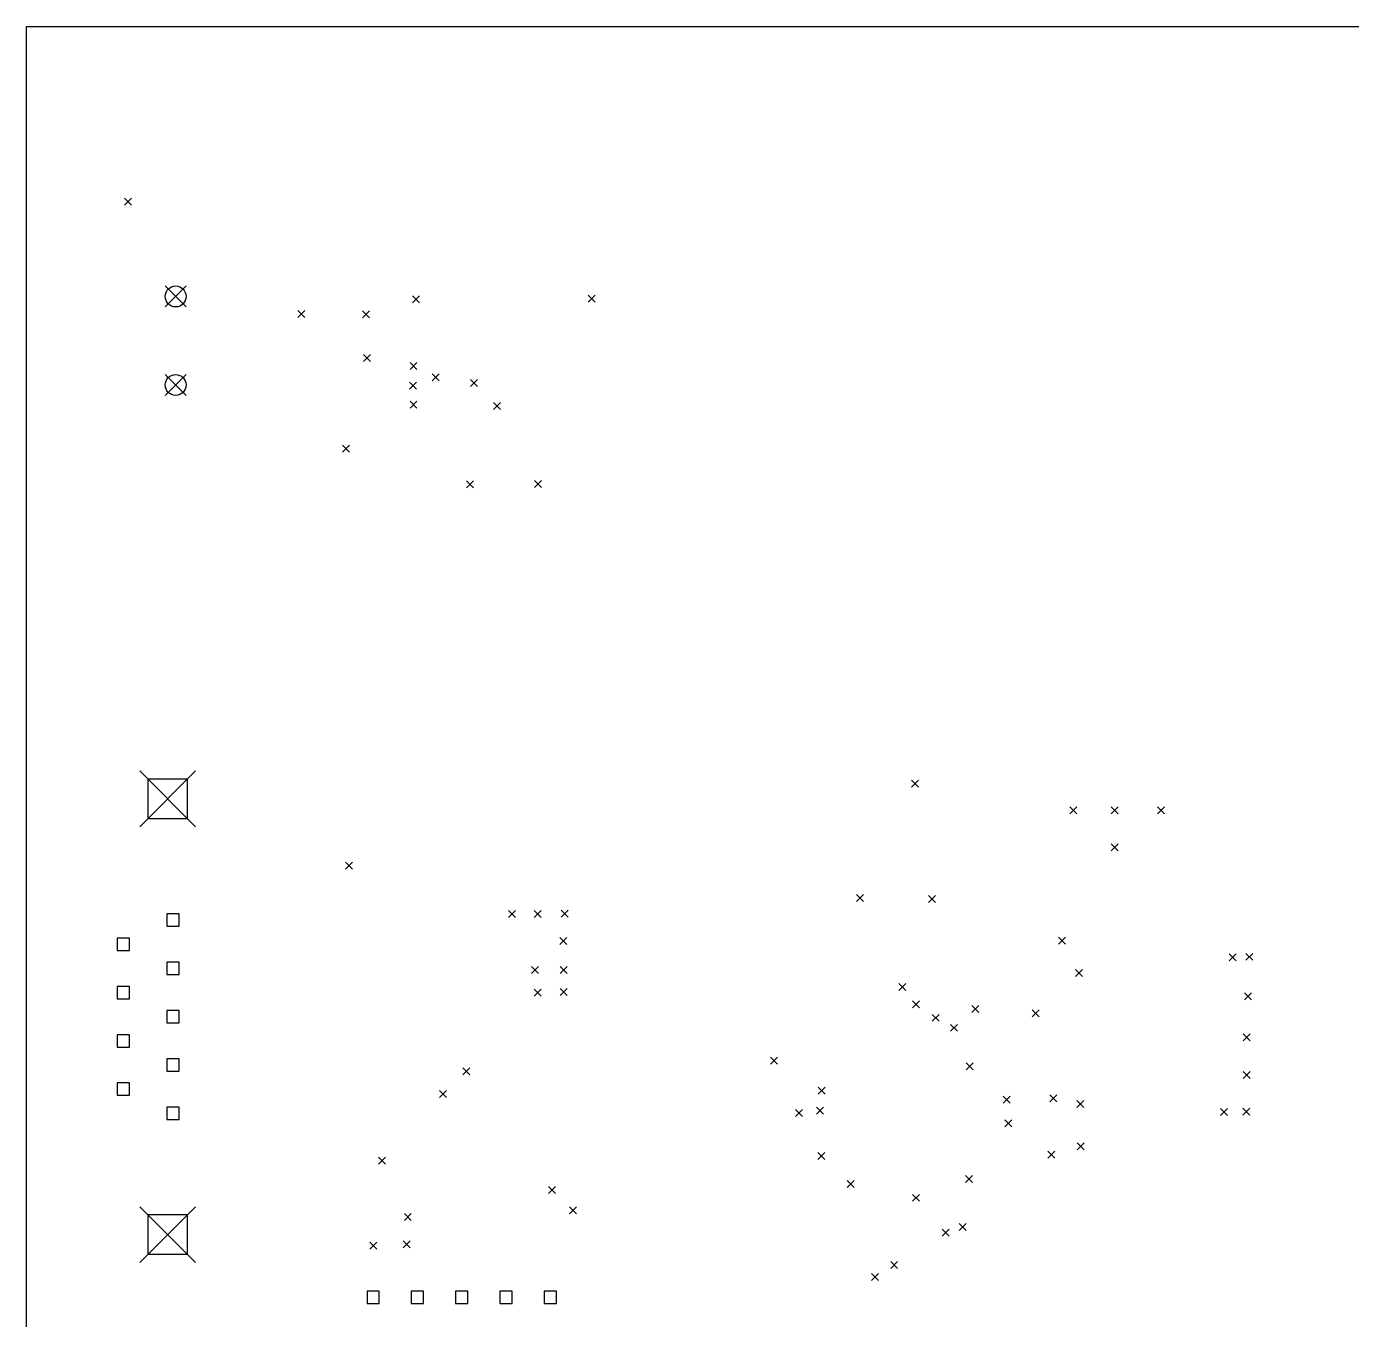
# Model space of a CAD drawing. Extents: x 1.89 to 8.04, y -7.21 to -1.3.
# Drawn here: x 1.974 to 4.967, y -4.217 to -1.296 of the extents above; entities that cross this region are included whole.
import ezdxf

# ---------------------------------------------------------------- set-up
doc = ezdxf.new("R2010")
doc.units = 0
doc.header["$MEASUREMENT"] = 0
doc.layers.add('BLACK', color=7, linetype='CONTINUOUS')

msp = doc.modelspace()

# ---------------------------------------------------------------- linework, layer by layer
at = {"layer": 'BLACK', "linetype": 'CONTINUOUS'}
for p, q in [((1.9744, -1.2965), (8.0404, -1.2965)), ((1.9744, -6.1596), (1.9744, -1.2965)), ((2.1959, -1.6841), (2.2116, -1.6998)), ((2.2116, -1.6841), (2.1959, -1.6998)), ((2.2877, -1.8825), (2.3349, -1.9297)), ((2.3349, -1.8825), (2.2877, -1.9297)), ((2.8465, -1.9045), (2.8622, -1.9203)), ((2.8622, -1.9045), (2.8465, -1.9203)), ((3.2431, -1.9035), (3.2589, -1.9193)), ((3.2589, -1.9035), (3.2431, -1.9193)), ((2.5876, -1.938), (2.6033, -1.9537)), ((2.6033, -1.938), (2.5876, -1.9537)), ((2.7333, -1.939), (2.749, -1.9547)), ((2.749, -1.939), (2.7333, -1.9547)), ((2.7352, -2.0374), (2.751, -2.0531)), ((2.751, -2.0374), (2.7352, -2.0531)), ((2.8406, -2.0551), (2.8563, -2.0709)), ((2.8563, -2.0551), (2.8406, -2.0709)), ((2.2877, -2.0825), (2.3349, -2.1297)), ((2.3349, -2.0825), (2.2877, -2.1297)), ((2.8907, -2.0807), (2.9065, -2.0965)), ((2.9065, -2.0807), (2.8907, -2.0965)), ((2.9774, -2.0935), (2.9931, -2.1093)), ((2.9931, -2.0935), (2.9774, -2.1093)), ((2.8396, -2.0994), (2.8553, -2.1152)), ((2.8553, -2.0994), (2.8396, -2.1152)), ((2.8406, -2.1427), (2.8563, -2.1585)), ((2.8563, -2.1427), (2.8406, -2.1585)), ((3.0295, -2.1457), (3.0453, -2.1614)), ((3.0453, -2.1457), (3.0295, -2.1614)), ((2.688, -2.2421), (2.7037, -2.2579)), ((2.7037, -2.2421), (2.688, -2.2579)), ((2.9685, -2.3228), (2.9843, -2.3386)), ((2.9843, -2.3228), (2.9685, -2.3386)), ((3.122, -2.3219), (3.1378, -2.3376)), ((3.1378, -2.3219), (3.122, -2.3376)), ((2.2303, -2.9778), (2.3563, -3.1037)), ((2.3563, -2.9778), (2.2303, -3.1037)), ((2.3379, -2.9962), (2.2488, -2.9962)), ((2.2488, -2.9962), (2.2488, -3.0853)), ((2.3379, -3.0853), (2.3379, -2.9962)), ((3.9734, -2.999), (3.9892, -3.0148)), ((3.9892, -2.999), (3.9734, -3.0148)), ((4.3307, -3.0591), (4.3465, -3.0748)), ((4.3465, -3.0591), (4.3307, -3.0748)), ((4.4242, -3.0591), (4.44, -3.0748)), ((4.44, -3.0591), (4.4242, -3.0748)), ((4.5285, -3.0591), (4.5443, -3.0748)), ((4.5443, -3.0591), (4.5285, -3.0748)), ((2.2488, -3.0853), (2.3379, -3.0853)), ((4.4242, -3.1427), (4.44, -3.1585)), ((4.44, -3.1427), (4.4242, -3.1585)), ((2.6949, -3.1841), (2.7106, -3.1998)), ((2.7106, -3.1841), (2.6949, -3.1998)), ((3.8494, -3.2569), (3.8652, -3.2726)), ((3.8652, -3.2569), (3.8494, -3.2726)), ((4.0118, -3.2589), (4.0276, -3.2746)), ((4.0276, -3.2589), (4.0118, -3.2746)), ((2.3191, -3.3008), (2.2912, -3.3008)), ((2.2912, -3.3008), (2.2912, -3.3287)), ((2.3191, -3.3287), (2.3191, -3.3008)), ((3.063, -3.2933), (3.0787, -3.3091)), ((3.0787, -3.2933), (3.063, -3.3091)), ((3.1211, -3.2933), (3.1368, -3.3091)), ((3.1368, -3.2933), (3.1211, -3.3091)), ((3.1821, -3.2923), (3.1978, -3.3081)), ((3.1978, -3.2923), (3.1821, -3.3081)), ((2.2912, -3.3287), (2.3191, -3.3287)), ((2.2072, -3.3554), (2.1794, -3.3554)), ((2.1794, -3.3554), (2.1794, -3.3832)), ((2.2072, -3.3832), (2.2072, -3.3554)), ((3.1791, -3.3543), (3.1949, -3.3701)), ((3.1949, -3.3543), (3.1791, -3.3701)), ((4.3051, -3.3533), (4.3209, -3.3691)), ((4.3209, -3.3533), (4.3051, -3.3691)), ((2.1794, -3.3832), (2.2072, -3.3832)), ((2.3191, -3.4099), (2.2912, -3.4099)), ((2.2912, -3.4099), (2.2912, -3.4377)), ((2.3191, -3.4377), (2.3191, -3.4099)), ((4.6909, -3.3907), (4.7067, -3.4065)), ((4.7067, -3.3907), (4.6909, -3.4065)), ((4.7283, -3.3898), (4.7441, -3.4055)), ((4.7441, -3.3898), (4.7283, -3.4055)), ((2.2912, -3.4377), (2.3191, -3.4377)), ((3.1152, -3.4193), (3.1309, -3.435)), ((3.1309, -3.4193), (3.1152, -3.435)), ((3.1801, -3.4193), (3.1959, -3.435)), ((3.1959, -3.4193), (3.1801, -3.435)), ((4.3435, -3.4262), (4.3593, -3.4419)), ((4.3593, -3.4262), (4.3435, -3.4419)), ((2.2072, -3.4644), (2.1794, -3.4644)), ((2.1794, -3.4644), (2.1794, -3.4923)), ((2.2072, -3.4923), (2.2072, -3.4644)), ((3.1211, -3.4705), (3.1368, -3.4862)), ((3.1368, -3.4705), (3.1211, -3.4862)), ((3.1801, -3.4695), (3.1959, -3.4852)), ((3.1959, -3.4695), (3.1801, -3.4852)), ((3.9449, -3.4577), (3.9606, -3.4734)), ((3.9606, -3.4577), (3.9449, -3.4734)), ((2.1794, -3.4923), (2.2072, -3.4923)), ((3.9754, -3.497), (3.9911, -3.5128)), ((3.9911, -3.497), (3.9754, -3.5128)), ((4.7254, -3.4793), (4.7411, -3.4951)), ((4.7411, -3.4793), (4.7254, -3.4951)), ((2.3191, -3.519), (2.2912, -3.519)), ((2.2912, -3.519), (2.2912, -3.5468)), ((2.3191, -3.5468), (2.3191, -3.519)), ((4.0197, -3.5276), (4.0354, -3.5433)), ((4.0354, -3.5276), (4.0197, -3.5433)), ((4.1093, -3.5079), (4.125, -3.5236)), ((4.125, -3.5079), (4.1093, -3.5236)), ((4.2461, -3.5177), (4.2618, -3.5335)), ((4.2618, -3.5177), (4.2461, -3.5335)), ((2.2912, -3.5468), (2.3191, -3.5468)), ((4.061, -3.5502), (4.0768, -3.5659)), ((4.0768, -3.5502), (4.061, -3.5659)), ((2.2072, -3.5735), (2.1794, -3.5735)), ((2.1794, -3.5735), (2.1794, -3.6013)), ((2.2072, -3.6013), (2.2072, -3.5735)), ((4.7224, -3.5719), (4.7382, -3.5876)), ((4.7382, -3.5719), (4.7224, -3.5876)), ((2.1794, -3.6013), (2.2072, -3.6013)), ((2.3191, -3.628), (2.2912, -3.628)), ((2.2912, -3.628), (2.2912, -3.6558)), ((2.3191, -3.6558), (2.3191, -3.628)), ((2.9596, -3.6486), (2.9754, -3.6644)), ((2.9754, -3.6486), (2.9596, -3.6644)), ((3.6545, -3.624), (3.6703, -3.6398)), ((3.6703, -3.624), (3.6545, -3.6398)), ((4.0965, -3.6368), (4.1122, -3.6526)), ((4.1122, -3.6368), (4.0965, -3.6526)), ((2.2912, -3.6558), (2.3191, -3.6558)), ((4.7224, -3.6565), (4.7382, -3.6722)), ((4.7382, -3.6565), (4.7224, -3.6722)), ((2.2072, -3.6825), (2.1794, -3.6825)), ((2.1794, -3.6825), (2.1794, -3.7104)), ((2.1794, -3.7104), (2.2072, -3.7104)), ((2.2072, -3.7104), (2.2072, -3.6825)), ((2.9075, -3.6998), (2.9232, -3.7156)), ((2.9232, -3.6998), (2.9075, -3.7156)), ((3.7628, -3.6919), (3.7785, -3.7077)), ((3.7785, -3.6919), (3.7628, -3.7077)), ((4.2854, -3.7096), (4.3012, -3.7254)), ((4.3012, -3.7096), (4.2854, -3.7254)), ((2.3191, -3.7371), (2.2912, -3.7371)), ((2.2912, -3.7371), (2.2912, -3.7649)), ((2.3191, -3.7649), (2.3191, -3.7371)), ((3.7589, -3.7372), (3.7746, -3.753)), ((3.7746, -3.7372), (3.7589, -3.753)), ((4.1801, -3.7126), (4.1959, -3.7283)), ((4.1959, -3.7126), (4.1801, -3.7283)), ((4.3465, -3.7224), (4.3622, -3.7382)), ((4.3622, -3.7224), (4.3465, -3.7382)), ((4.6713, -3.7402), (4.687, -3.7559)), ((4.687, -3.7402), (4.6713, -3.7559)), ((4.7215, -3.7392), (4.7372, -3.7549)), ((4.7372, -3.7392), (4.7215, -3.7549)), ((2.2912, -3.7649), (2.3191, -3.7649)), ((3.7116, -3.7421), (3.7274, -3.7579)), ((3.7274, -3.7421), (3.7116, -3.7579)), ((4.1841, -3.7657), (4.1998, -3.7815)), ((4.1998, -3.7657), (4.1841, -3.7815)), ((4.3474, -3.8179), (4.3632, -3.8337)), ((4.3632, -3.8179), (4.3474, -3.8337)), ((2.7697, -3.8504), (2.7854, -3.8661)), ((2.7854, -3.8504), (2.7697, -3.8661)), ((3.7618, -3.8396), (3.7776, -3.8553)), ((3.7776, -3.8396), (3.7618, -3.8553)), ((4.2815, -3.8366), (4.2972, -3.8524)), ((4.2972, -3.8366), (4.2815, -3.8524)), ((3.1535, -3.9163), (3.1693, -3.9321)), ((3.1693, -3.9163), (3.1535, -3.9321)), ((3.8278, -3.9026), (3.8435, -3.9183)), ((3.8435, -3.9026), (3.8278, -3.9183)), ((4.0955, -3.8917), (4.1112, -3.9075)), ((4.1112, -3.8917), (4.0955, -3.9075)), ((3.9754, -3.9341), (3.9911, -3.9498)), ((3.9911, -3.9341), (3.9754, -3.9498)), ((2.2303, -3.962), (2.3563, -4.088)), ((2.3563, -3.962), (2.2303, -4.088)), ((2.8278, -3.9774), (2.8435, -3.9931)), ((2.8435, -3.9774), (2.8278, -3.9931)), ((3.2008, -3.9626), (3.2165, -3.9783)), ((3.2165, -3.9626), (3.2008, -3.9783)), ((2.3379, -3.9805), (2.2488, -3.9805)), ((2.2488, -3.9805), (2.2488, -4.0695)), ((2.3379, -4.0695), (2.3379, -3.9805)), ((4.0807, -4), (4.0965, -4.0157)), ((4.0965, -4), (4.0807, -4.0157)), ((2.8248, -4.0394), (2.8406, -4.0551)), ((2.8406, -4.0394), (2.8248, -4.0551)), ((4.0423, -4.0128), (4.0581, -4.0285)), ((4.0581, -4.0128), (4.0423, -4.0285)), ((2.2488, -4.0695), (2.3379, -4.0695)), ((2.75, -4.0423), (2.7657, -4.0581)), ((2.7657, -4.0423), (2.75, -4.0581)), ((3.9262, -4.0856), (3.9419, -4.1014)), ((3.9419, -4.0856), (3.9262, -4.1014)), ((3.8829, -4.1132), (3.8986, -4.1289)), ((3.8986, -4.1132), (3.8829, -4.1289)), ((2.7713, -4.1528), (2.7435, -4.1528)), ((2.7435, -4.1528), (2.7435, -4.1807)), ((2.7713, -4.1807), (2.7713, -4.1528)), ((2.8713, -4.1528), (2.8435, -4.1528)), ((2.8435, -4.1528), (2.8435, -4.1807)), ((2.8713, -4.1807), (2.8713, -4.1528)), ((2.9713, -4.1528), (2.9435, -4.1528)), ((2.9435, -4.1528), (2.9435, -4.1807)), ((2.9713, -4.1807), (2.9713, -4.1528)), ((3.0713, -4.1528), (3.0435, -4.1528)), ((3.0435, -4.1528), (3.0435, -4.1807)), ((3.0713, -4.1807), (3.0713, -4.1528)), ((3.1713, -4.1528), (3.1435, -4.1528)), ((3.1435, -4.1528), (3.1435, -4.1807)), ((3.1713, -4.1807), (3.1713, -4.1528)), ((2.7435, -4.1807), (2.7713, -4.1807)), ((2.8435, -4.1807), (2.8713, -4.1807)), ((2.9435, -4.1807), (2.9713, -4.1807)), ((3.0435, -4.1807), (3.0713, -4.1807)), ((3.1435, -4.1807), (3.1713, -4.1807))]:
    msp.add_line(p, q, dxfattribs=at)
at = {"layer": 'BLACK'}
for centre in [(2.3113, -1.9061), (2.3113, -2.1061)]:
    msp.add_circle(centre, 0.0236, dxfattribs=at)

doc.saveas('drawing.dxf')
